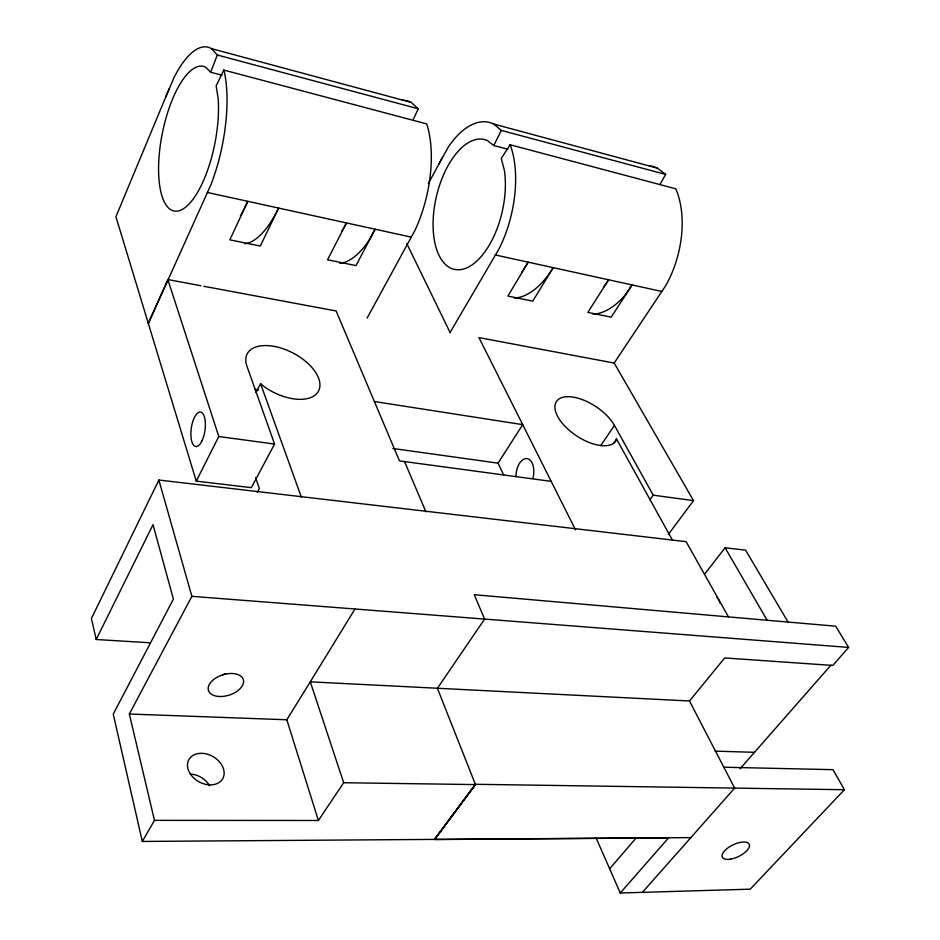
<?xml version="1.0" encoding="UTF-8"?>
<svg xmlns="http://www.w3.org/2000/svg" width="940" height="940" viewBox="0 0 940 940"><rect width="100%" height="100%" fill="white"/><g stroke="black" fill="none" stroke-linecap="round" stroke-linejoin="round"><path stroke-width="1.41" d="M165.616 97.278L174.229 77.104A93.248 33.828 -78.7 0 1 211.547 48.657L411.215 102.413L418.253 108.77L413.377 119.251M438.616 164.547L448.462 146.769A84.201 42.688 -77 0 1 493.805 124.068L657.401 168.154L665.638 174.417L659.939 184.569M672.558 540.359L616.57 439.062L615.735 441.248A35.685 17.543 33.5 0 1 568.512 429.674A35.685 17.543 33.5 0 1 565.892 396.774A35.685 17.543 33.5 0 1 614.466 425.456L653.218 495.169L693.52 500.621L668.269 534.531M222.005 75.188L210.63 72.227L217.316 55.014L211.547 48.657M169.036 89.065L115.925 216.776L196.249 481.127L251.344 487.66L274.574 444.056L246.95 366.271A40.209 21.937 27.5 0 1 283.011 348.716A40.209 21.937 27.5 0 1 318.684 390.699A40.209 21.937 27.5 0 1 264.481 386.892L260.545 383.649L255.997 392.532M148.262 323.16L167.849 279.579L200.925 285.748M148.379 323.572L210.701 185.192A93.248 33.828 -78.7 0 0 224.037 70.653L223.814 70.065L426.701 123.904A86.833 40.361 -77.6 0 1 414.904 230.476L367.152 318.049M223.814 70.065L216.153 85.857L218.139 98.442A73.79 26.755 -78.7 0 1 185.544 207.246A73.79 26.755 -78.7 0 1 160.446 144.161A73.79 26.755 -78.7 0 1 205.731 67.269L210.63 72.227M689.502 700.982L734.645 788.096L690.865 837.611L142.316 841.441L154.466 820.361L318.39 820.479L286.817 719.77L310.271 681.829L689.502 700.982L724.705 657.941L832.805 665.45L848.585 647.425L835.672 626.181L728.465 616.899L686.106 541.663L158.872 480.035L91.415 618.485L96.209 639.494L150.282 642.795M96.209 639.494L153.02 524.661L173.395 599.109L113.246 714.118L142.316 841.441M693.52 500.621L614.173 363.04L665.743 285.572A78.972 46.624 -75.7 0 0 675.766 188.799L510.056 144.737L501.279 158.484L504.334 170.14A66.634 33.77 -77 0 1 468.672 266.948A66.634 33.77 -77 0 1 434.397 206.988A66.634 33.77 -77 0 1 487.437 140.565L493.77 145.536L501.29 130.413L493.805 124.068M196.249 481.127L218.797 436.524L167.849 279.579M154.466 820.361L129.332 714.012L191.878 596.336L158.872 480.035M257.278 492.431L259.334 488.612L255.621 477.614M428.358 183.606L442.517 157.309M449.978 332.666L499.175 248.607A84.201 42.688 -77 0 0 510.361 145.3L510.056 144.737M848.585 647.425L354.991 608.991L310.271 681.829L343.688 782.726L318.39 820.479M521.571 272.659L528.186 262.166L507.894 296.065L532.757 301.141L553.214 267.653A82.426 44.168 -76.6 0 1 514.204 298.121M503.723 475.064L498.047 463.15L522.722 424.645L478.942 337.601L614.173 363.04M600.719 445.584L614.466 425.456M614.114 442.634L616.57 439.062M649.881 499.786L653.218 495.169M704.553 574.246L725.093 547.773L745.596 550.159L788.096 622.127M723.777 767.216L832.981 769.672L844.402 789.718L750.226 889.17L620.259 893L609.672 868.807L636.227 837.846M620.259 893L668.563 837.857L434.691 839.538L475.452 784.583L437.417 688.303L484.605 619.096L474.242 594.715L728.465 616.899M740.027 768.838L830.984 665.12M642.361 892.389L690.865 837.611M844.402 789.718L475.382 784.289L434.691 839.103L475.452 784.583L343.688 782.726M715.129 751.13L754.514 752.317M129.332 714.012L286.817 719.77M191.878 596.336L354.991 608.991M218.797 436.524L274.574 444.056M575.574 529.89L551.192 481.374L399.465 460.882L336.109 310.964L203.804 286.289M392.849 448.474L498.047 463.15M374.39 401.533L522.722 424.645L551.192 481.374M207.293 192.453L411.132 237.091M495.274 254.952L661.654 291.424M493.77 145.536L507.917 149.237M501.29 130.413L665.638 174.417M217.316 55.014L418.253 108.77M725.093 547.773L767.169 620.294M406.773 243.554L449.931 332.184M596.089 837.951L609.672 868.807M404.541 461.564L425.938 511.853M260.545 383.649L301.399 497.284M225.812 673.627A18.072 10.693 -17.2 0 1 222.498 674.791M402.167 100.204A86.833 40.361 -77.6 0 1 411.215 102.413M339.763 263.4A87.96 39.292 -77.8 0 0 368.915 240.476L375.142 229.207L355.99 265.585L327.555 259.781L346.472 222.921A88.912 38.434 -77.9 0 1 341.808 231.252M716.621 596.982A15.545 10.352 -86.2 0 1 719.993 602.998M593.128 314.289A79.9 45.989 -76 0 0 625.288 294.901L632.103 284.949L611.188 317.168L587.829 312.397L608.615 279.803A80.687 45.473 -76.2 0 1 603.468 287.123M649.528 165.804A78.972 46.624 -75.7 0 1 657.401 168.154M240.346 215.988A91.967 35.227 -78.5 0 0 241.991 213.274L247.843 201.325L229.83 239.829L260.298 246.045L278.604 208.069A91.051 36.261 -78.3 0 1 245.011 243.766M190.82 774.078A19.211 14.5 29.4 0 1 209.655 785.805M254.493 389.113A39.456 22.466 27.2 0 1 258.512 390.088M515.978 476.662A15.451 8.754 -82.2 0 1 526.647 458.555A15.451 8.754 -82.2 0 1 533.062 477.779M219.149 696.493A18.259 10.634 -17.4 0 0 243.425 680.019A18.259 10.634 -17.4 0 0 215.049 678.492A18.259 10.634 -17.4 0 0 219.149 696.493M730.85 859.09A14.934 6.451 -25.7 0 0 749.321 844.508A14.934 6.451 -25.7 0 0 727.078 848.538A14.934 6.451 -25.7 0 0 730.85 859.09M201.9 441.036A17.425 6.921 -82.2 0 0 201.595 412.448A17.425 6.921 -82.2 0 0 190.879 434.445A17.425 6.921 -82.2 0 0 201.9 441.036M189.751 773.009A19.423 14.429 29.5 0 0 221.511 780.376A19.423 14.429 29.5 0 0 206.189 753.892A19.423 14.429 29.5 0 0 189.751 773.009"/></g></svg>
